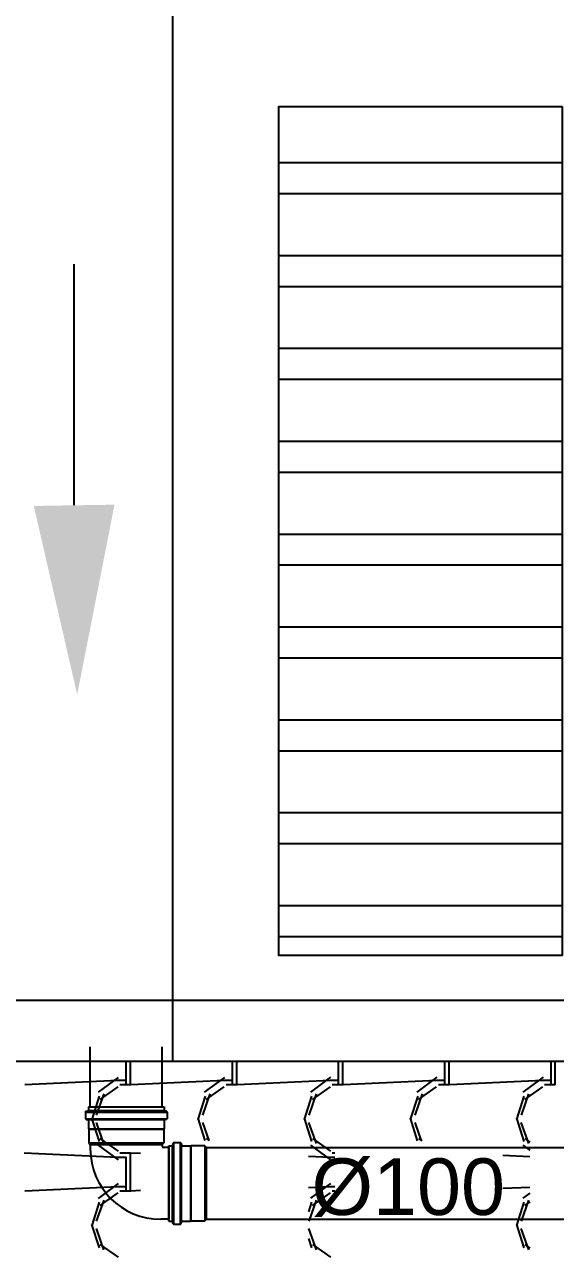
# Model space of a CAD drawing. Header units: millimetres. Extents: x -336 to -33, y -135 to 770.
# Drawn here: x -172.251 to -170.751, y 729.912 to 733.378 of the extents above; entities that cross this region are included whole.
import ezdxf
from ezdxf.enums import TextEntityAlignment as Align

# ---------------------------------------------------------------- set-up
doc = ezdxf.new("R2010")
doc.units = ezdxf.units.MM
doc.header["$LTSCALE"] = 50
doc.header["$MEASUREMENT"] = 0
for name, color, linetype in [('-HIDRO', 8, 'CONTINUOUS'), ('AF', 5, 'CONTINUOUS'), ('Prumadas_L', 1, 'CONTINUOUS'), ('Texto-Tubos', 7, 'CONTINUOUS'), ('TigreCad', 3, 'CONTINUOUS'), ('Tinterno', 9, 'CONTINUOUS'), ('TUBULAÇÃO_ESGOTO', 5, 'CONTINUOUS')]:
    doc.layers.add(name, color=color, linetype=linetype)
doc.styles.add('A16-E50', font='arial.ttf', dxfattribs={"height": 0.08})

# ---------------------------------------------------------------- blocks, each defined once
blk = doc.blocks.new('j9n100p')
at = {"layer": 'TigreCad'}
for p, q in [((57.1, 53), (54.9, 50.8)), ((76.8, 53), (57.1, 53)), ((57.1, 53), (57.1, -53)), ((77.1, 53.2), (76.8, 53)), ((89.2, 53.2), (77.1, 53.2)), ((77.1, 53.2), (77.1, -53.3)), ((90.4, 56.7), (90.2, 54.2)), ((100.8, 57.6), (91.4, 57.6)), ((91.4, 56.6), (91.4, -56.6)), ((100.8, 56.6), (100.8, -56.6)), ((101.8, 56.9), (102.6, 54)), ((108, 53.2), (103.6, 53.2)), ((108, 53.2), (108, -53.3)), ((54.9, 50.8), (48.6, 50.8)), ((-50.8, -60), (-50.8, -48.6)), ((50.8, -60), (50.8, -51.8)), ((54.9, -50.8), (51.8, -50.8)), ((57.1, -53), (54.9, -50.8)), ((76.8, -53), (57.1, -53)), ((77.1, -53.3), (76.8, -53)), ((89.2, -53.3), (77.1, -53.3)), ((90.4, -56.7), (90.2, -54.2)), ((100.8, -57.6), (91.4, -57.6)), ((101.8, -56.9), (102.6, -54)), ((108, -53.3), (103.6, -53.3))]:
    blk.add_line(p, q, dxfattribs=at)
for centre, radius, start, end in [((89.2, 54.2), 1, 270, 355), ((91.4, 56.6), 1, 90, 175), ((100.8, 56.6), 1, 15, 90), ((103.6, 54.2), 1, 195, 270), ((48.6, -48.6), 99.4, 90, 180), ((51.8, -51.8), 1, 90, 180), ((89.2, -54.2), 1, 5, 90), ((91.4, -56.6), 1, 185, 270), ((100.8, -56.6), 1, 270, 345), ((103.6, -54.2), 1, 90, 165)]:
    blk.add_arc(centre, radius, start, end, dxfattribs=at)
at = {"layer": 'Tinterno'}
for p, q in [((76.8, 53), (76.8, -53)), ((90.1, 53.2), (90.1, -53.3)), ((102.8, 53.2), (102.8, -53.3)), ((54.9, 50.8), (54.9, -50.8)), ((50.8, -60), (-50.8, -60))]:
    blk.add_line(p, q, dxfattribs=at)
blk = doc.blocks.new('11031030p')
at = {"layer": 'TigreCad'}
for p, q in [((0, -53.3), (0, 53.2)), ((0, 53.2), (4.4, 53.2)), ((6.2, 56.9), (5.4, 54)), ((7.2, 57.6), (16.6, 57.6)), ((7.2, -56.7), (7.2, 56.6)), ((16.6, -56.7), (16.6, 56.6)), ((17.6, 56.7), (17.8, 54.2)), ((18.8, 53.2), (30.9, 53.2)), ((30.9, 53.2), (31.2, 53)), ((50.9, 53), (31.2, 53)), ((50.9, 53), (53.1, 50.8)), ((53.1, -50.8), (53.1, 50.8)), ((50.9, -53), (53.1, -50.8)), ((0, -53.3), (4.4, -53.3)), ((6.2, -56.9), (5.4, -54)), ((7.2, -57.7), (16.6, -57.7)), ((17.6, -56.7), (17.8, -54.2)), ((18.8, -53.3), (30.9, -53.3)), ((30.9, -53.3), (31.2, -53)), ((31.2, -53), (50.9, -53))]:
    blk.add_line(p, q, dxfattribs=at)
for centre, start, end in [((4.4, 54.2), 270, 345), ((7.2, 56.6), 90, 165), ((16.6, 56.6), 5, 90), ((18.8, 54.2), 185, 270), ((4.4, -54.2), 15, 90), ((7.2, -56.7), 195, 270), ((16.6, -56.7), 270, 355), ((18.8, -54.2), 90, 175)]:
    blk.add_arc(centre, 1, start, end, dxfattribs=at)
at = {"layer": 'Tinterno'}
for p, q in [((5.2, -53.3), (5.2, 53.2)), ((17.9, -53.3), (17.9, 53.2)), ((30.9, 53.2), (30.9, -53.3)), ((31.2, 53), (31.2, -53)), ((50.9, 53), (50.9, -53))]:
    blk.add_line(p, q, dxfattribs=at)

msp = doc.modelspace()

# ---------------------------------------------------------------- hatches: boundary and pattern name
at = {"layer": '-HIDRO', "linetype": 'Continuous'}
h = msp.add_hatch(dxfattribs=at)
h.set_pattern_fill('ANSI32', color=256, scale=0.7, angle=-45, style=0)
h.set_pattern_definition([(360, (-1405.21579, 484.04998), (7e-18, -0.2625), []), (360, (-1405.12829, 484.13748), (7e-18, -0.2625), [])])
h.paths.add_polyline_path([(-171.5324, 730.7466), (-170.7324, 730.7466), (-170.7324, 733.1466), (-171.5324, 733.1466)])

# ---------------------------------------------------------------- linework, layer by layer
for p, q in [((-171.8324, 730.4466), (-172.4324, 730.4466)), ((-171.9637, 730.3925), (-171.9637, 730.4466)), ((-171.9517, 730.3925), (-171.9517, 730.4466)), ((-171.6637, 730.3925), (-171.6637, 730.4466)), ((-171.6517, 730.3925), (-171.6517, 730.4466)), ((-171.3637, 730.3925), (-171.3637, 730.4466)), ((-171.3517, 730.3925), (-171.3517, 730.4466)), ((-171.0637, 730.3925), (-171.0637, 730.4466)), ((-171.0517, 730.3925), (-171.0517, 730.4466)), ((-170.7637, 730.3925), (-170.7637, 730.4466)), ((-170.7517, 730.3925), (-170.7517, 730.4466)), ((-171.9866, 730.3925), (-172.2506, 730.3805)), ((-171.9863, 730.4018), (-172.0433, 730.3598)), ((-171.9637, 730.3925), (-171.9877, 730.3925)), ((-171.9517, 730.3805), (-171.9817, 730.3805)), ((-171.9637, 730.3805), (-171.9637, 730.3925)), ((-171.9517, 730.3805), (-171.9517, 730.3925)), ((-171.6866, 730.3925), (-171.9506, 730.3805)), ((-171.6863, 730.4018), (-171.7433, 730.3598)), ((-171.6637, 730.3925), (-171.6877, 730.3925)), ((-171.6517, 730.3805), (-171.6817, 730.3805)), ((-171.6637, 730.3805), (-171.6637, 730.3925)), ((-171.6517, 730.3805), (-171.6517, 730.3925)), ((-171.3866, 730.3925), (-171.6506, 730.3805)), ((-171.3863, 730.4019), (-171.4433, 730.3599)), ((-171.3637, 730.3925), (-171.3877, 730.3925)), ((-171.3517, 730.3805), (-171.3817, 730.3805)), ((-171.3637, 730.3805), (-171.3637, 730.3925)), ((-171.3517, 730.3805), (-171.3517, 730.3925)), ((-171.0866, 730.3925), (-171.3506, 730.3805)), ((-171.0863, 730.4019), (-171.1433, 730.3599)), ((-171.0637, 730.3925), (-171.0877, 730.3925)), ((-171.0517, 730.3805), (-171.0817, 730.3805)), ((-171.0637, 730.3805), (-171.0637, 730.3925)), ((-171.0517, 730.3805), (-171.0517, 730.3925)), ((-170.7866, 730.3925), (-171.0506, 730.3805)), ((-170.7863, 730.4019), (-170.8433, 730.3599)), ((-170.7637, 730.3925), (-170.7877, 730.3925)), ((-170.7517, 730.3805), (-170.7817, 730.3805)), ((-170.7637, 730.3805), (-170.7637, 730.3925)), ((-170.7517, 730.3805), (-170.7517, 730.3925)), ((-172.0405, 730.3489), (-172.0615, 730.2829)), ((-172.0274, 730.3549), (-172.0484, 730.2949)), ((-171.9878, 730.3752), (-172.0388, 730.3392)), ((-171.7405, 730.3489), (-171.7615, 730.2829)), ((-171.7274, 730.3549), (-171.7484, 730.2949)), ((-171.6878, 730.3752), (-171.7388, 730.3392)), ((-171.4405, 730.3489), (-171.4615, 730.2829)), ((-171.4274, 730.3549), (-171.4484, 730.2949)), ((-171.3878, 730.3752), (-171.4388, 730.3392)), ((-171.1404, 730.3489), (-171.1614, 730.2829)), ((-171.1274, 730.3549), (-171.1484, 730.2949)), ((-171.0878, 730.3752), (-171.1388, 730.3392)), ((-170.8404, 730.3489), (-170.8614, 730.2829)), ((-170.8274, 730.3549), (-170.8484, 730.2949)), ((-170.7878, 730.3752), (-170.8388, 730.3392)), ((-172.0616, 730.2861), (-172.0406, 730.2201)), ((-172.0487, 730.2745), (-172.0277, 730.2145)), ((-171.7616, 730.2861), (-171.7415, 730.2229)), ((-171.7487, 730.2745), (-171.7306, 730.2229)), ((-171.4616, 730.2861), (-171.4406, 730.2201)), ((-171.4487, 730.2745), (-171.4277, 730.2145)), ((-171.1616, 730.2861), (-171.1415, 730.2227)), ((-171.1487, 730.2745), (-171.1306, 730.2227)), ((-170.8616, 730.2861), (-170.8406, 730.2201)), ((-170.8487, 730.2745), (-170.8277, 730.2145)), ((-172.0436, 730.2104), (-171.9866, 730.1684)), ((-172.038, 730.2291), (-171.987, 730.1931)), ((-171.738, 730.2291), (-171.7292, 730.2229)), ((-171.4436, 730.2104), (-171.3866, 730.1684)), ((-171.438, 730.2291), (-171.387, 730.1931)), ((-171.138, 730.2291), (-171.129, 730.2227)), ((-170.8436, 730.2104), (-170.8236, 730.1956)), ((-170.838, 730.2291), (-170.8236, 730.2189)), ((-171.9879, 730.1757), (-172.2519, 730.1877)), ((-171.9877, 730.1765), (-171.9637, 730.1765)), ((-171.9817, 730.1885), (-171.9517, 730.1885)), ((-171.9637, 730.0925), (-171.9637, 730.1765)), ((-171.9236, 730.1865), (-171.9519, 730.1877)), ((-171.9517, 730.0925), (-171.9517, 730.1885)), ((-171.3879, 730.1757), (-171.449, 730.1785)), ((-171.3877, 730.1765), (-171.3746, 730.1765)), ((-171.3817, 730.1885), (-171.3746, 730.1885)), ((-170.8236, 730.1774), (-170.9001, 730.1808)), ((-171.9863, 730.1018), (-172.0433, 730.0598)), ((-171.3863, 730.1019), (-171.4433, 730.0599)), ((-171.9866, 730.0925), (-172.2506, 730.0805)), ((-171.9878, 730.0752), (-172.0388, 730.0392)), ((-171.9637, 730.0925), (-171.9877, 730.0925)), ((-171.9517, 730.0805), (-171.9817, 730.0805)), ((-171.9637, 730.0805), (-171.9637, 730.0925)), ((-171.9517, 730.0805), (-171.9517, 730.0925)), ((-171.9236, 730.0817), (-171.9506, 730.0805)), ((-171.3866, 730.0925), (-171.449, 730.0897)), ((-171.3878, 730.0752), (-171.4388, 730.0392)), ((-171.3746, 730.0925), (-171.3877, 730.0925)), ((-171.3746, 730.0805), (-171.3817, 730.0805)), ((-170.8236, 730.0908), (-170.9001, 730.0873)), ((-170.8236, 730.0744), (-170.8433, 730.0599)), ((-172.0405, 730.0489), (-172.0615, 729.9829)), ((-172.0274, 730.0549), (-172.0484, 729.9949)), ((-171.4405, 730.0489), (-171.449, 730.022)), ((-171.4274, 730.0549), (-171.4484, 729.9949)), ((-170.8404, 730.0489), (-170.8614, 729.9829)), ((-170.8274, 730.0549), (-170.8484, 729.9949)), ((-170.8236, 730.05), (-170.8388, 730.0392)), ((-172.0616, 729.9861), (-172.0406, 729.9201)), ((-172.0487, 729.9745), (-172.0277, 729.9145)), ((-171.4487, 729.9745), (-171.4277, 729.9145)), ((-170.8616, 729.9861), (-170.8406, 729.9201)), ((-170.8487, 729.9745), (-170.8277, 729.9145)), ((-172.038, 729.9291), (-171.987, 729.8931)), ((-171.449, 729.9464), (-171.4406, 729.9201)), ((-171.438, 729.9291), (-171.387, 729.8931)), ((-170.838, 729.9291), (-170.8236, 729.9189))]:
    msp.add_line(p, q, dxfattribs=at)
msp.add_lwpolyline([(-170.4324, 733.1466), (-170.4324, 730.4466), (-171.8324, 730.4466), (-171.8324, 733.4466), (-170.7324, 733.4466)], dxfattribs=at)
msp.add_lwpolyline([(-170.7324, 733.1466), (-170.7324, 730.7466), (-171.5324, 730.7466), (-171.5324, 733.1466)], close=True, dxfattribs=at)
at = {"layer": 'AF'}
msp.add_line((-172.111, 732.0188), (-172.111, 732.7008), dxfattribs=at)
at = {"layer": 'Prumadas_L'}
msp.add_line((-172.6908, 730.6204), (-167.6112, 730.6204), dxfattribs=at)
at = {"layer": 'TigreCad'}
for p, q in [((-172.0653, 730.3182), (-172.0653, 730.4878)), ((-171.8621, 730.3182), (-171.8621, 730.4878)), ((-171.7375, 730.2038), (-168.6004, 730.2038)), ((-171.7375, 730.0006), (-168.6004, 730.0006))]:
    msp.add_line(p, q, dxfattribs=at)
at = {"layer": 'TUBULAÇÃO_ESGOTO'}
msp.add_solid([(-172.1024, 731.4837), (-172.225, 732.017), (-171.997, 732.0206)], dxfattribs=at)

# ---------------------------------------------------------------- block references
at = {"layer": 'AF', "xscale": 0.002, "yscale": 0.002, "zscale": 0.002}
msp.add_blockref('11031030p', (-171.8437, 730.1022), dxfattribs=at)
at = {"layer": 'TigreCad', "xscale": 0.002, "yscale": 0.002, "zscale": 0.002, "rotation": 90}
msp.add_blockref('j9n100p', (-171.9637, 730.1022), dxfattribs=at)

# ---------------------------------------------------------------- texts
at = {"layer": 'Texto-Tubos', "style": 'A16-E50'}
msp.add_text('%%C100', height=0.16, dxfattribs=at).set_placement((-171.1671, 730.0128), align=Align.CENTER)

doc.saveas('drawing.dxf')
